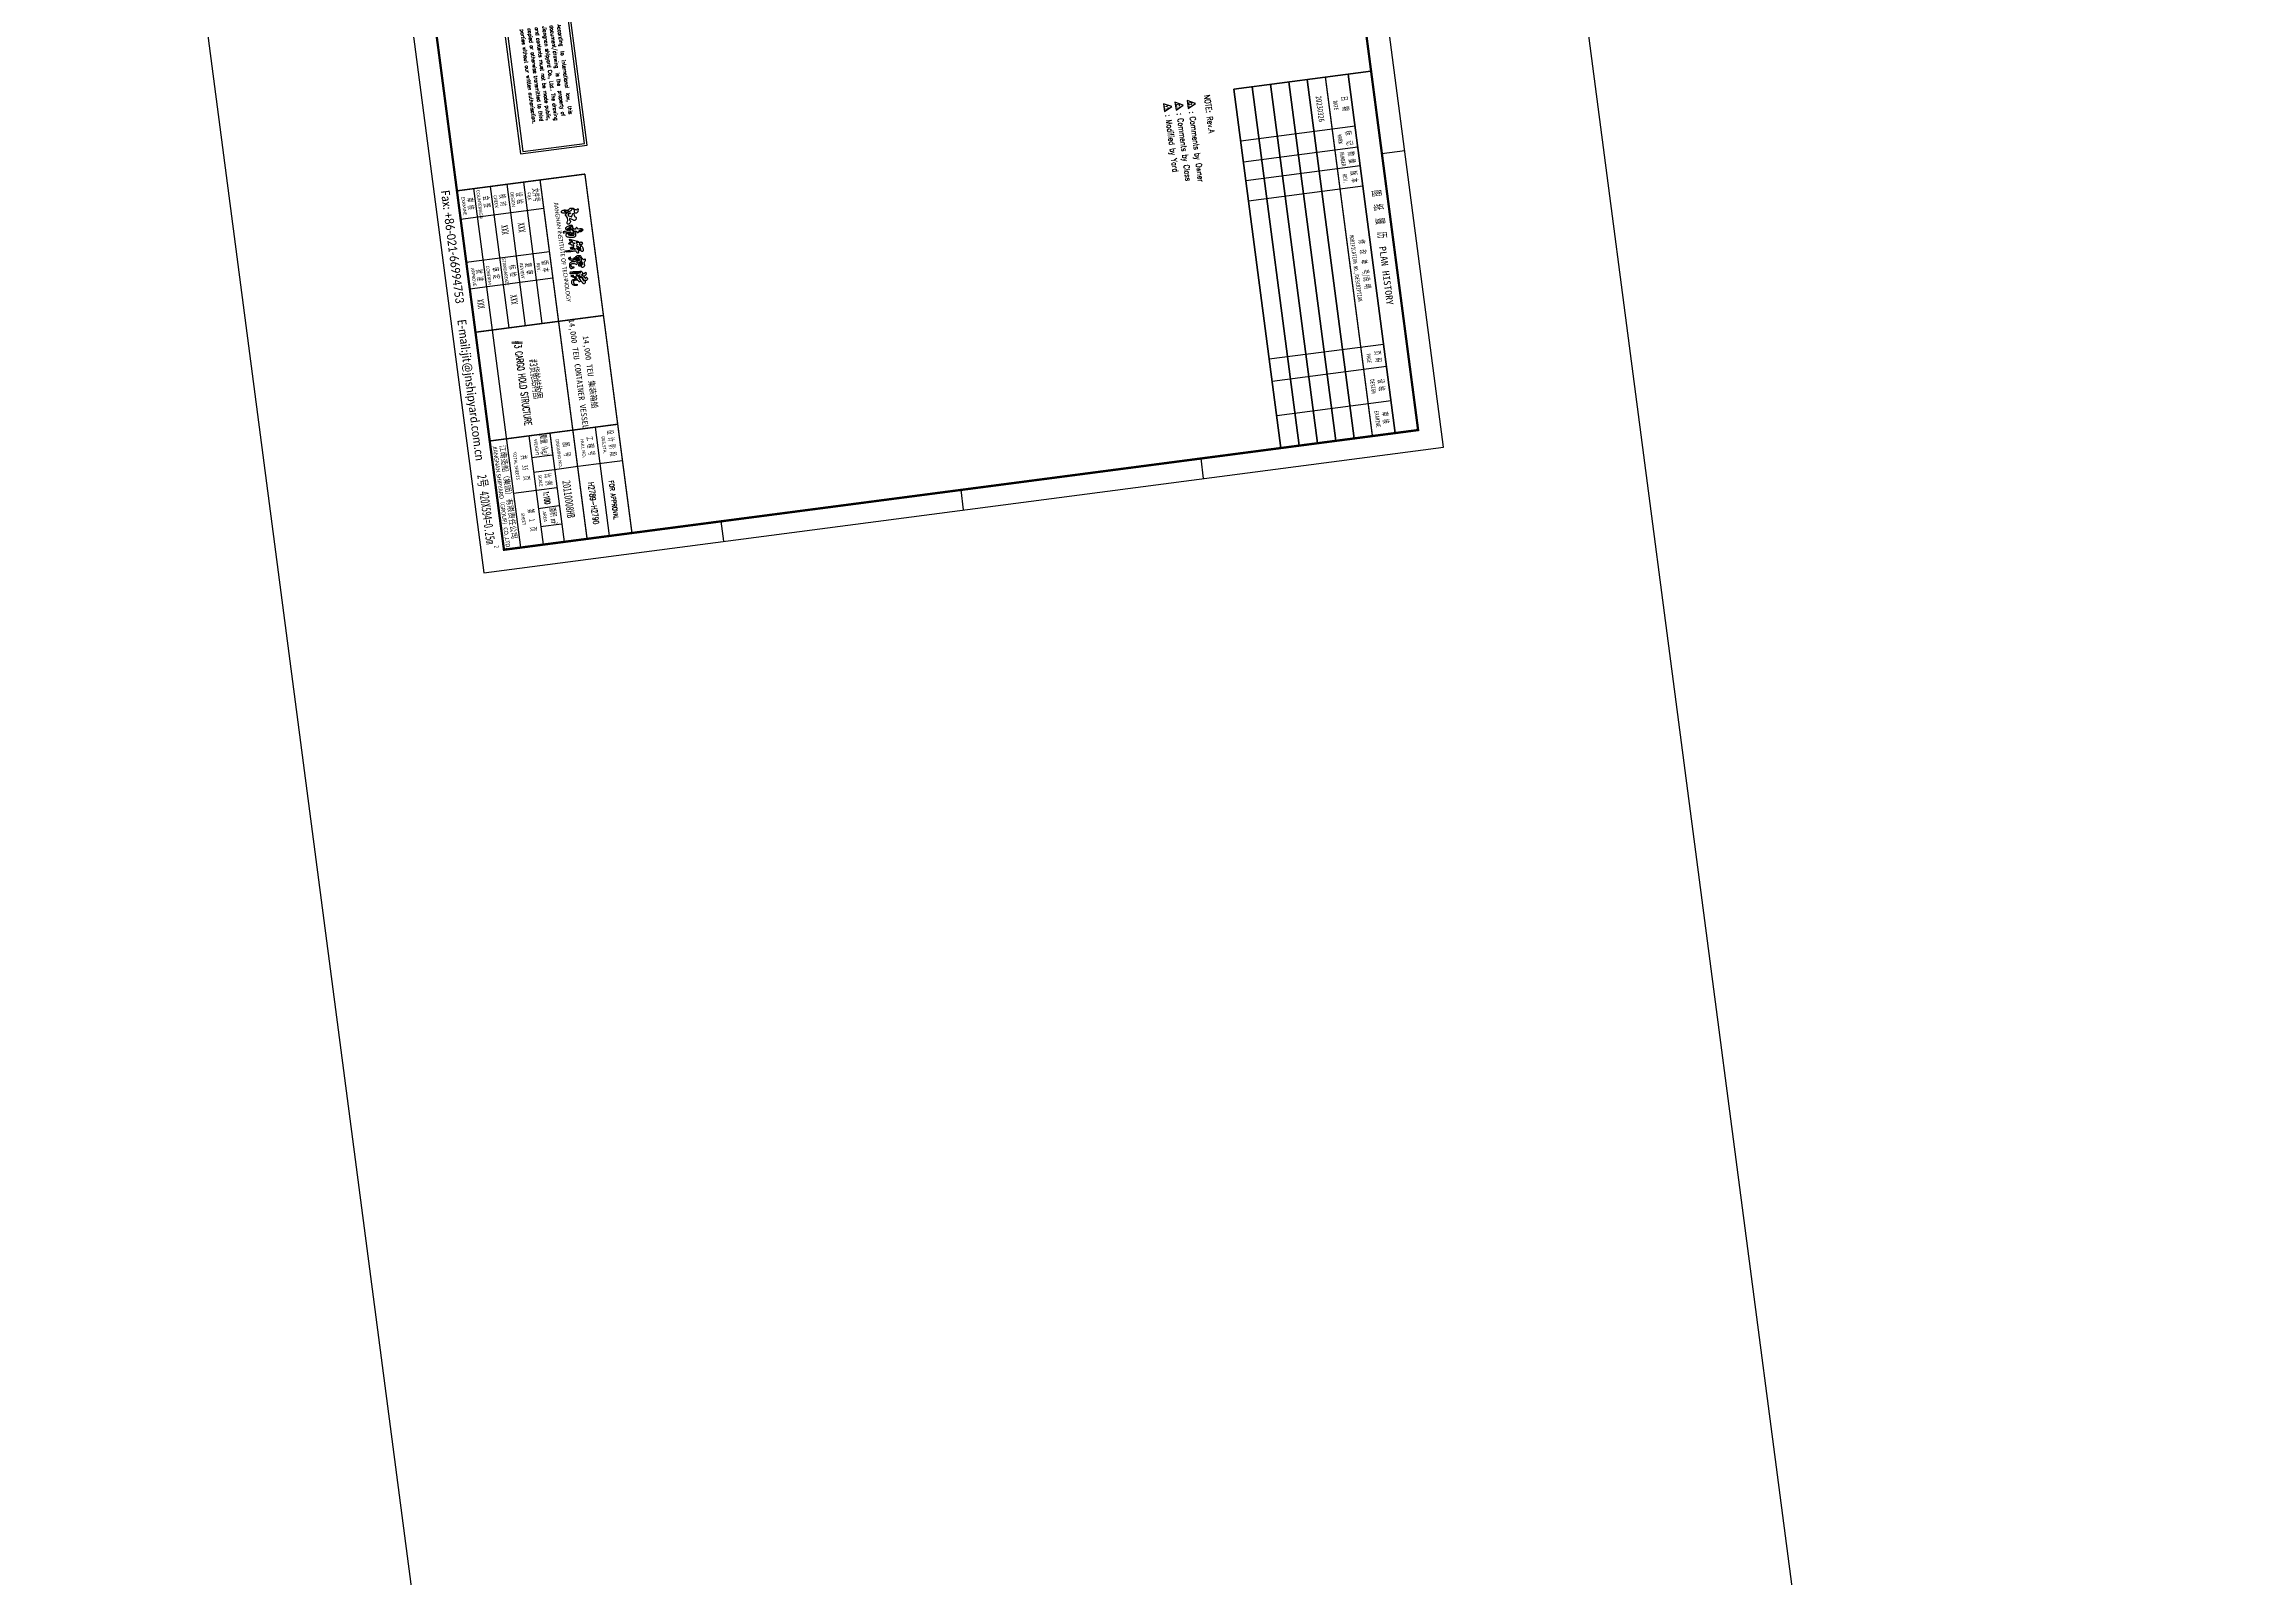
# Model space of a CAD drawing. Header units: millimetres. Extents: x -14906165 to 53546503, y 133836 to 58622790.
# Drawn here: x 10967444 to 17973625, y 36008583 to 40895740 of the extents above; entities that cross this region are included whole.
import ezdxf
from ezdxf.enums import TextEntityAlignment as Align

# ---------------------------------------------------------------- set-up
doc = ezdxf.new("R2010")
doc.units = ezdxf.units.MM
doc.header["$LTSCALE"] = 100
doc.linetypes.add('JNRD_Dash', pattern=[5.25, 4.2, -1.05])
doc.layers.add('S-NOTE', color=7, linetype='Continuous')
doc.layers.add('Text', color=7, linetype='Continuous')
doc.layers.add('粗线层', color=7, linetype='Continuous', lineweight=35)
doc.layers.add('细线层', color=7, linetype='Continuous', lineweight=25)
doc.styles.add('ASHLEY', font='', dxfattribs={"width": 0.75})
doc.styles.add('COMPLEX', font='complex')
doc.styles.add('JNRD_CH', font='')
doc.styles.add('JNRD_E1', font='romans.shx', dxfattribs={"width": 0.8})
doc.styles.add('JNRD_E2', font='romand.shx', dxfattribs={"width": 0.8})
doc.styles.get("Standard").update_dxf_attribs({"font": ''})
doc.styles.add('STYLE2', font='romans.shx', dxfattribs={"width": 0.8, "height": 120, "bigfont": 'xc02.shx'})
doc.styles.add('样式 1', font='calibri.ttf')
doc.styles.add('样式 2', font='')
doc.styles.add('样式88', font='calibri.ttf')
doc.styles.get('ASHLEY').set_extended_font_data('SimSun')
doc.styles.get('JNRD_CH').set_extended_font_data('FangSong_GB2312')
doc.styles.get('Standard').set_extended_font_data('SimSun')
doc.styles.get('样式 2').set_extended_font_data('SimSun')

# ---------------------------------------------------------------- blocks, each defined once
blk = doc.blocks.new('2022042121364000')
at = {"layer": '细线层'}
for points in [[(16.19, 12.74), (16.23, 12.73), (16.29, 12.7), (16.35, 12.64), (16.38, 12.58), (16.4, 12.36), (16.48, 12.2), (16.59, 12.04), (16.77, 11.86), (16.93, 11.72), (17.05, 11.61), (17.17, 11.49), (17.23, 11.4), (17.32, 11.28), (17.36, 11.18), (17.4, 10.94), (17.43, 10.73), (17.43, 10.48), (17.35, 10.31), (17.21, 9.98), (16.96, 9.47), (16.79, 9.17), (16.75, 8.99), (16.75, 8.9), (16.78, 8.78), (16.81, 8.71), (16.86, 8.65), (16.94, 8.68), (17, 8.7), (17.17, 8.92), (17.34, 9.17), (17.57, 9.6), (17.81, 10.09), (18.01, 10.56), (18.13, 10.89), (18.2, 11.1), (18.26, 11.2), (18.32, 11.23), (18.37, 11.23), (18.45, 11.2), (18.51, 11.14), (18.54, 11.02), (18.57, 10.89), (18.53, 10.68), (18.44, 10.36), (18.38, 10.19), (18.36, 10.13), (18.36, 10.08), (19.15, 10.12), (19.27, 10.15), (19.49, 10.28), (19.8, 10.79), (20.04, 11.22), (20.19, 11.44), (20.19, 11.53), (19.9, 11.66), (19.49, 11.8), (19.07, 11.98), (18.81, 12.13), (18.72, 12.22), (18.66, 12.28), (18.66, 12.47), (18.78, 12.59), (18.93, 12.66), (19.58, 12.69), (20.08, 12.8), (20.31, 12.85), (20.37, 12.88), (20.42, 12.96), (20.67, 13.24), (20.9, 13.4), (20.99, 13.46), (21.17, 13.46), (21.39, 13.41), (21.66, 13.27), (21.93, 13.07), (22.16, 12.84), (22.25, 12.71), (22.27, 12.61), (22.27, 12.46), (22.22, 12.32), (22.08, 12.2), (21.95, 12.19), (21.76, 11.92), (21.34, 11.31), (20.95, 10.7), (20.88, 10.59), (20.85, 10.45), (21.42, 10.48), (21.95, 10.5), (22.22, 10.77), (22.29, 10.79), (22.53, 10.79), (22.62, 10.76), (22.85, 10.61), (23.2, 10.4), (23.41, 10.19), (23.55, 10.01), (23.61, 9.85), (23.61, 9.57), (23.57, 9.45), (23.44, 9.31), (23.29, 9.24), (23.19, 9.22), (22.96, 9.22), (22.73, 9.29), (22.16, 9.55), (21.85, 9.68), (20.48, 9.6), (19.95, 9.51), (19.41, 9.2), (19.12, 9.02), (18.96, 9.02), (18.73, 9.06), (18.52, 9.19), (18.23, 9.56), (18.2, 9.61), (18.12, 9.22), (18.07, 8.89), (17.97, 8.45), (17.81, 7.97), (17.66, 7.64), (17.57, 7.51), (17.43, 7.42), (17.26, 7.38), (16.99, 7.41), (16.86, 7.51), (16.68, 7.68), (16.57, 7.87), (16.44, 8.18), (16.37, 8.51), (16.37, 8.84), (16.42, 9.09), (16.52, 9.29), (16.57, 10.28), (16.57, 10.58), (16.27, 10.85), (16.06, 11.06), (15.92, 11.25), (15.88, 11.39), (15.88, 11.74), (15.91, 12.02), (15.95, 12.3), (16.04, 12.56), (16.1, 12.68), (16.13, 12.71), (16.19, 12.74)], [(17.16, 13.82), (16.68, 14.44), (16.6, 14.54), (16.59, 14.58), (16.61, 14.66), (16.69, 14.74), (16.98, 14.7), (17.72, 14.57), (18.09, 14.47), (18.31, 14.34), (18.48, 14.16), (18.6, 14), (18.69, 13.82), (18.72, 13.62), (18.72, 13.47), (18.7, 13.36), (18.61, 13.19), (18.52, 13.09), (18.33, 12.98), (18.23, 12.96), (18.09, 12.96), (17.64, 13.05), (17.21, 13.14), (17.13, 13.14), (17.05, 13.13), (16.73, 12.92), (16.59, 12.84), (16.53, 12.82), (16.46, 12.82), (16.41, 12.88), (16.4, 12.94), (16.4, 13), (16.56, 13.19), (16.93, 13.57), (17.17, 13.78), (17.16, 13.82)], [(27.98, 15.02), (27.69, 15.32), (27.66, 15.45), (27.6, 15.57), (27.47, 15.62), (27.39, 15.7), (27.31, 15.7), (27.19, 15.62), (27.06, 15.47), (26.94, 15.26), (26.84, 15.1), (26.78, 14.95), (26.72, 14.77), (26.68, 14.54), (26.68, 14.31), (26.68, 13.66), (26.66, 13.59), (26.39, 13.39), (26.17, 13.3), (25.99, 13.23), (25.87, 13.15), (25.83, 13.06), (25.83, 12.94), (25.9, 12.81), (26.07, 12.64), (26.19, 12.59), (26.56, 12.59), (26.58, 12.57), (26.58, 12.32), (26.58, 12.14), (26.53, 11.97), (26.44, 11.8), (26.15, 11.6), (25.93, 11.53), (25.64, 11.48), (25.22, 11.44), (24.89, 11.38), (24.72, 11.32), (24.53, 11.18), (24.44, 11.05), (24.36, 10.86), (24.36, 10.64), (24.36, 10.22), (24.46, 9.91), (24.71, 9.3), (24.89, 8.87), (25.1, 8.52), (25.2, 8.33), (25.3, 8.23), (25.43, 8.18), (25.56, 8.17), (25.77, 8.21), (25.94, 8.28), (26.07, 8.38), (26.13, 8.46), (26.13, 8.54), (26.05, 8.67), (25.99, 8.84), (25.88, 9), (25.69, 9.28), (25.64, 9.41), (25.61, 9.57), (25.69, 9.74), (25.71, 9.82), (25.71, 9.98), (25.73, 10.1), (25.77, 10.24), (25.81, 10.24), (25.85, 10.08), (25.91, 9.98), (25.96, 9.9), (26.02, 9.88), (26.08, 9.9), (26.13, 9.95), (26.18, 9.98), (26.24, 9.97), (26.4, 10.02), (26.53, 10.06), (26.81, 10.17), (26.85, 10.21), (26.9, 10.21), (26.94, 10.09), (27.01, 9.91), (27.01, 9.86), (26.92, 9.78), (26.76, 9.66), (26.49, 9.55), (26.32, 9.51), (26.27, 9.51), (26.25, 9.62), (26.17, 9.62), (26.01, 9.56), (25.91, 9.46), (25.91, 9.22), (25.94, 9.06), (26.1, 9), (26.21, 8.98), (26.45, 9.02), (26.69, 9.07), (26.84, 9.16), (26.97, 9.16), (26.97, 8.6)], [(25.32, 9.85), (25.2, 9.97), (25.12, 10.23), (24.98, 10.67), (24.94, 10.8), (24.94, 11), (25.08, 11.19), (25.3, 11.26), (25.63, 11.31), (25.78, 11.33), (25.92, 11.33), (26.01, 11.34), (26.09, 11.34), (26.15, 11.34), (26.19, 11.25), (26.19, 11.19), (26.2, 11.18), (26.22, 11.16), (26.26, 11.13), (26.29, 11.13), (26.33, 11.13), (26.41, 11.1), (26.45, 11.05), (26.42, 10.93), (26.4, 10.85), (26.4, 10.82), (26.38, 10.74), (26.42, 10.69), (26.44, 10.67), (26.51, 10.68), (26.51, 10.6), (26.43, 10.53), (26.23, 10.44), (26.09, 10.37), (26.01, 10.33), (25.97, 10.32), (25.82, 10.32), (25.8, 10.33), (25.82, 10.43), (25.88, 10.53), (25.88, 10.62), (25.86, 10.69), (25.84, 10.69), (25.78, 10.6), (25.69, 10.35), (25.65, 10.22), (25.56, 10.14), (25.45, 10.03), (25.37, 9.94), (25.34, 9.87), (25.32, 9.85)], [(26.71, 11.25), (27.18, 11.46), (27.44, 11.53), (27.53, 11.53), (27.63, 11.59), (27.67, 11.5), (27.62, 11.45), (27.45, 11.36), (27.23, 11.21), (27.01, 11.04), (26.88, 10.9), (26.83, 10.86), (26.77, 10.86), (26.73, 11.02), (26.69, 11.13), (26.66, 11.16), (26.66, 11.23), (26.71, 11.25)], [(26.97, 8.6), (27.01, 8.01), (27.04, 7.42), (27.04, 7.24), (27.04, 7.09), (27.19, 7.05), (27.28, 7.05), (27.38, 6.99), (27.49, 6.98), (27.59, 6.97), (27.58, 7.32), (27.65, 7.46), (27.65, 9.26), (27.61, 9.34), (27.6, 9.43), (27.66, 9.5), (27.73, 9.46), (27.75, 9.35), (27.75, 9.26), (27.87, 9.07), (28.08, 8.7), (28.18, 8.53), (28.29, 8.36), (28.47, 8.18), (28.7, 8.05), (29, 8.02), (29.32, 8.08), (29.54, 8.25), (29.75, 8.52), (29.91, 8.87), (29.99, 9.13), (30.1, 9.38), (30.22, 9.85), (30.32, 10.41), (30.38, 10.88), (30.38, 11.14), (30.33, 11.52), (30.22, 11.8), (30.03, 12.04), (29.81, 12.2), (29.55, 12.3), (29.16, 12.34), (28.76, 12.34), (28.4, 12.31), (27.95, 12.22), (27.65, 12.13), (27.48, 12.05), (27.4, 12.04), (27.37, 12.07), (27.39, 12.14), (27.47, 12.22), (27.47, 12.47), (27.49, 12.58), (27.53, 12.65), (27.61, 12.71), (28.13, 12.95), (28.31, 13.02), (28.35, 13.08), (28.39, 13.19), (28.39, 13.35), (28.36, 13.5), (28.3, 13.56), (28.15, 13.58), (28.05, 13.68), (27.97, 13.82), (27.97, 14.4), (28.02, 14.76), (28.02, 14.85), (27.98, 15.02)], [(27.46, 15.3), (27.84, 14.88), (27.9, 14.82), (27.93, 14.77), (27.93, 14.7), (27.84, 14.53), (27.67, 14.2), (27.57, 13.98), (27.52, 13.9), (27.49, 13.87), (27.45, 13.87), (27.38, 14.09), (27.38, 14.34), (27.3, 14.58), (27.29, 14.8), (27.31, 14.97), (27.38, 15.11), (27.43, 15.25), (27.44, 15.28), (27.46, 15.3)], [(28.04, 10.48), (28.2, 10.29), (28.2, 10.21), (27.94, 10.15), (27.84, 10.11), (27.79, 10.11), (27.74, 10.15), (27.73, 10.14), (27.71, 10.07), (27.59, 10.07), (27.58, 10.11), (27.58, 10.18), (27.83, 10.36), (27.97, 10.45), (28, 10.47), (28.04, 10.48)], [(28.09, 11.14), (28.16, 11.1), (28.29, 11.1), (28.42, 11.1), (28.52, 11.21), (28.58, 11.21), (28.76, 11.12), (28.76, 10.97), (28.76, 10.92), (28.61, 10.72), (28.55, 10.66), (28.39, 10.63), (28.17, 10.5), (28.29, 10.33), (28.34, 10.33), (28.62, 10.37), (28.72, 10.37), (28.84, 10.25), (28.84, 10.21), (28.84, 10.04), (28.77, 9.87), (28.7, 9.8), (28.56, 9.77), (28.34, 9.73), (28.15, 9.65), (28.1, 9.61), (28.1, 9.51), (28.25, 9.32), (28.41, 9.19), (28.53, 9.09), (28.69, 9.07), (28.79, 9.08), (28.87, 9.11), (28.98, 9.27), (29.06, 9.53), (29.15, 9.86), (29.24, 10.32), (29.31, 10.89), (29.35, 11.34), (29.35, 11.46), (29.18, 11.63), (28.81, 11.67), (28.57, 11.7), (28.48, 11.7), (28.36, 11.59), (28.32, 11.46), (28.25, 11.32), (28.18, 11.19), (28.09, 11.14)], [(33.41, 13.75), (33.26, 13.93), (33.19, 14.02), (33.19, 14.1), (33.29, 14.23), (33.44, 14.43), (33.62, 14.61), (33.79, 14.63), (33.96, 14.63), (34.22, 14.53), (34.39, 14.45), (34.52, 14.26), (34.61, 13.99), (34.68, 13.78), (34.71, 13.62), (34.71, 13.46), (34.63, 13.34), (34.5, 13.25), (34.43, 13.23), (34.29, 13.29), (33.98, 13.5), (33.83, 13.59), (33.77, 13.63), (33.68, 13.63), (33.62, 13.56), (33.46, 13.37), (33.26, 13.04), (33.24, 12.95), (33.28, 12.75), (33.28, 12.4), (33.28, 12.23), (33.21, 12.09), (33.21, 12), (33.25, 11.95), (33.3, 11.95), (33.59, 12.15), (33.79, 12.22), (34.17, 12.27), (34.43, 12.25), (34.68, 12.16), (34.82, 12.03), (34.89, 11.94), (34.96, 11.94), (35.1, 12.14), (35.22, 12.31), (35.26, 12.51), (35.32, 12.64), (35.66, 12.93), (35.75, 13.02), (35.93, 13.28), (36.1, 13.51), (36.14, 13.57), (36.14, 13.6), (36.05, 13.63), (35.93, 13.61), (35.78, 13.61), (35.57, 13.68), (35.38, 13.74), (35.22, 13.83), (35.13, 13.92), (35.08, 13.97), (35.08, 14.04), (35.17, 14.12), (35.3, 14.26), (35.52, 14.37), (35.84, 14.43), (36.16, 14.54), (36.46, 14.6), (36.88, 14.64), (37.31, 14.64), (37.54, 14.62), (37.7, 14.56), (37.8, 14.46), (37.88, 14.33), (37.93, 14.22), (37.96, 14.09), (37.96, 14), (37.93, 13.94), (37.82, 13.83), (37.72, 13.73), (37.62, 13.63), (37.52, 13.58), (37.46, 13.58), (37.33, 13.6), (37.21, 13.6), (37.05, 13.62), (36.78, 13.63), (36.65, 13.64), (36.44, 13.48), (36.23, 13.3), (36.03, 13.15), (35.97, 13.09), (35.95, 13.02), (36.04, 12.99), (36.19, 13.01), (36.38, 12.93), (36.56, 12.84), (36.63, 12.84), (36.7, 12.87), (36.77, 13.15), (36.79, 13.33), (36.8, 13.46), (36.87, 13.46), (37.11, 13.31), (37.27, 13.15), (37.31, 13.05), (37.31, 12.73), (37.33, 12.56), (37.42, 12.42), (37.52, 12.4), (37.76, 12.44), (37.94, 12.43), (37.99, 12.52), (38.05, 12.56), (38.09, 12.56), (38.2, 12.45), (38.33, 12.42), (38.45, 12.31), (38.55, 12.22), (38.55, 12.15), (38.51, 12.06), (38.35, 11.9), (38.21, 11.73), (38.17, 11.69), (38.01, 11.69), (37.78, 11.63), (37.47, 11.57), (37.36, 11.46), (37.36, 9.15), (37.34, 8.42), (37.28, 7.89), (37.25, 7.56), (37.21, 7.3), (37.16, 7.3), (37.1, 7.93), (37.07, 7.17), (37.02, 7.12), (36.98, 7.12), (36.88, 7.74), (36.85, 7.72), (36.85, 7.1), (36.85, 6.92), (36.8, 6.9), (36.76, 6.9), (36.69, 7.1), (36.69, 7.43), (36.66, 7.78), (36.61, 8.19), (36.61, 8.85), (36.61, 11.08), (36.61, 11.27), (36.56, 11.32), (36.06, 11.09), (35.94, 11.03), (35.94, 10.77), (35.94, 10.16), (36.07, 10.16), (36.07, 10.05), (36, 9.81), (35.98, 9.68), (35.98, 9.54), (35.98, 9.46), (35.9, 9.4), (35.79, 9.36), (35.66, 9.36), (35.53, 9.36), (35.46, 9.29), (35.35, 9.33), (35.23, 9.41), (35.15, 9.56), (35.18, 9.72), (35.24, 9.84), (35.24, 10.48), (35.15, 10.66), (35.11, 10.7), (35, 10.63), (34.93, 10.61), (34.81, 10.64), (34.59, 10.82), (34.51, 10.82), (34.22, 10.71), (34.17, 10.68), (34.17, 10.59), (34.29, 10.33), (34.36, 10.17), (34.36, 10.09), (33.91, 9.71), (33.8, 9.6), (33.76, 9.56), (33.69, 9.56), (33.63, 9.56), (33.51, 9.49), (33.51, 9.39), (33.61, 9.15), (33.61, 9.09), (33.48, 8.92), (33.32, 8.76), (33.17, 8.76), (32.96, 8.97), (32.84, 9.19), (32.77, 9.33), (32.72, 9.58), (32.67, 9.9), (32.63, 10.36), (32.63, 10.6), (32.63, 10.64), (32.61, 10.64), (32.49, 10.35), (32.39, 10.1), (32.28, 9.93), (32.22, 9.87), (32.18, 9.72), (32.07, 9.55), (31.91, 9.39), (31.67, 9.39), (31.53, 9.46), (31.46, 9.46), (31.37, 9.37), (31.27, 9.37), (31.05, 9.58), (31.3, 9.83), (31.49, 10.11), (31.62, 10.39), (31.84, 10.95), (32.1, 11.58), (32.3, 12.13), (32.56, 12.64), (32.76, 12.94), (32.95, 13.12), (33.16, 13.26), (33.31, 13.45), (33.42, 13.64), (33.41, 13.75)], [(33.2, 10.96), (33.38, 11.22), (33.48, 11.25), (33.62, 11.29), (33.7, 11.35), (33.79, 11.38), (33.79, 11.33), (33.61, 11.11), (33.48, 10.94), (33.34, 10.74), (33.27, 10.68), (33.17, 10.68), (33.13, 10.73), (33.15, 10.89), (33.2, 10.96)], [(35.98, 12.52), (36.11, 12.65), (36.27, 12.69), (36.38, 12.66), (36.65, 12.56), (36.69, 12.52), (36.69, 12.35), (36.62, 12.14), (36.54, 12.08), (36.35, 12.04), (36.19, 11.99), (35.95, 11.96), (35.9, 11.96), (35.9, 12.27), (35.98, 12.52)], [(42.44, 13.34), (42.35, 13.38), (42.17, 13.38), (41.77, 13.35), (41.57, 13.35), (41.36, 13.3), (41.23, 13.25), (41.1, 13.18), (40.98, 13.12), (40.82, 12.93), (40.72, 12.8), (40.61, 12.57), (40.61, 12.18), (40.61, 12), (40.65, 11.81), (40.72, 11.57), (40.77, 11.49), (40.74, 11.46), (40.66, 11.38), (40.6, 11.27), (40.4, 11.06), (40.33, 11.02), (40.23, 11.02), (40.05, 11.15), (39.9, 11.33), (39.76, 11.57), (39.67, 11.79), (39.63, 11.88), (39.63, 12.04), (39.69, 12.35), (39.76, 12.71), (39.88, 12.96), (40.07, 13.16), (40.25, 13.29), (40.61, 13.34), (40.83, 13.37), (41.07, 13.5), (41.33, 13.68), (41.44, 13.73), (41.64, 13.76), (41.71, 13.81)], [(41.6, 10.19), (41.39, 9.76), (41.21, 9.45), (40.84, 8.8), (40.69, 8.6), (40.59, 8.46), (40.52, 8.44), (40.46, 8.47), (40.35, 8.58), (40.27, 8.72), (40.19, 8.8), (40.14, 8.8), (40.07, 8.74), (40.07, 8.61), (40.12, 8.45), (40.34, 8.05), (40.38, 7.96), (40.38, 7.86), (40.5, 7.78), (40.62, 7.75), (40.72, 7.78), (40.94, 8), (41.24, 8.29), (41.42, 8.6), (41.65, 9), (41.93, 9.52), (42.14, 9.98), (42.25, 10.24), (42.32, 10.37), (42.43, 10.48), (42.58, 10.54), (42.68, 10.5), (42.68, 10.44), (42.6, 10.29), (42.56, 10.11), (42.56, 9.85), (42.51, 9.64), (42.51, 9.42), (42.51, 9.31), (42.46, 9.14), (42.46, 8.89), (42.57, 8.76), (42.67, 8.54), (42.86, 8.29), (43.05, 8.14), (43.23, 8.01), (43.43, 7.93), (43.65, 7.87), (43.98, 7.81), (44.28, 7.81), (44.75, 7.83), (44.96, 7.88), (45.13, 7.92), (45.31, 8.02), (45.43, 8.14), (45.54, 8.25), (45.58, 8.33)], [(45.58, 8.33), (45.62, 8.51), (45.64, 8.75), (45.61, 9.04), (45.53, 9.36), (45.39, 9.62), (45.31, 9.77), (45.22, 9.82), (45.17, 9.82), (45.14, 9.71), (45.2, 9.56), (45.2, 9.4), (45.13, 9.21), (45.06, 8.93), (44.97, 8.75), (44.79, 8.64), (44.61, 8.61), (44.46, 8.58), (44.11, 8.58), (43.77, 8.62), (43.54, 8.68), (43.4, 8.75), (43.34, 8.81), (43.34, 9.08), (43.37, 9.52), (43.37, 9.79), (43.41, 10.01), (43.55, 10.34), (43.65, 10.55), (43.86, 10.74), (43.98, 10.85), (43.98, 10.97), (43.88, 11.16), (43.77, 11.27), (43.53, 11.36), (43.26, 11.36), (43.09, 11.32), (42.91, 11.26), (42.79, 11.21), (42.68, 11.21), (42.64, 11.25), (42.66, 11.34), (42.85, 11.66), (43.01, 11.98), (43.08, 12.06), (43.34, 12.06), (43.56, 11.97), (43.74, 11.92), (43.94, 11.86), (44.2, 11.81), (44.52, 11.79), (44.68, 11.79), (44.8, 11.84), (44.86, 12.05), (44.95, 12.26), (44.95, 12.32), (44.87, 12.47), (44.82, 12.53), (44.59, 12.55), (44.42, 12.55), (44.29, 12.48), (44.11, 12.48), (44.03, 12.48), (43.71, 12.63), (43.43, 12.73), (43.19, 12.85), (43.04, 12.9), (42.96, 12.93), (42.85, 12.93), (42.76, 12.89), (42.62, 12.71), (42.47, 12.47), (42.3, 12.17), (42.15, 11.88), (42.13, 11.77), (42.2, 11.7), (42.12, 11.54), (42.06, 11.23), (41.99, 11.07), (41.84, 10.92), (41.22, 10.71), (40.89, 10.58), (40.77, 10.55), (40.7, 10.55), (40.59, 10.63), (40.56, 10.62), (40.56, 10.4), (40.56, 10.24), (40.74, 10.06), (40.87, 9.99), (40.95, 9.99), (41.17, 10.07), (41.42, 10.15), (41.55, 10.21), (41.6, 10.19)], [(41.23, 10.97), (41.03, 10.97), (40.96, 11.04), (40.9, 11.29), (40.9, 11.51), (40.99, 11.8), (41.08, 12.08), (41.28, 12.31), (41.49, 12.52), (41.79, 12.64), (41.82, 12.61), (41.71, 12.42), (41.66, 12.27), (41.62, 12.1), (41.62, 11.95), (41.64, 11.88), (41.7, 11.88), (41.79, 11.98), (41.89, 12.04), (41.96, 12.04), (41.99, 11.98), (41.93, 11.88), (41.75, 11.7), (41.67, 11.54), (41.67, 11.17), (41.64, 11.13), (41.58, 11.13), (41.51, 11.2), (41.4, 11.1), (41.31, 11.02), (41.25, 10.98), (41.24, 10.97), (41.23, 10.97)], [(41.71, 13.81), (41.97, 14), (42.01, 14.03), (42.01, 14.09), (41.94, 14.16), (41.94, 14.58), (41.86, 14.72), (41.86, 14.84), (41.94, 14.95), (42.24, 14.95), (42.6, 14.83), (43.07, 14.67), (43.3, 14.51), (43.49, 14.33), (43.56, 14.2), (43.64, 14.2), (44.08, 14.25), (44.44, 14.29), (44.79, 14.29), (45.12, 14.27), (45.46, 14.15), (45.72, 13.9), (45.83, 13.69), (45.88, 13.44), (45.88, 13.24), (45.84, 13.13), (45.75, 13.05), (45.68, 12.97), (45.54, 12.96), (45.38, 12.89), (45.18, 12.89), (44.8, 12.98), (43.79, 13.06), (43.02, 13.06), (42.69, 13), (42.68, 13.03), (42.92, 13.12), (43.45, 13.24), (43.96, 13.38), (44.33, 13.48), (44.43, 13.52), (44.43, 13.59), (43.83, 13.59), (43.59, 13.59), (43.29, 13.46), (43.11, 13.34), (42.89, 13.29), (42.59, 13.29), (42.44, 13.34)], [(43.18, 12.4), (43.72, 12.4), (43.79, 12.4), (43.79, 12.47), (43.5, 12.58), (43.3, 12.7), (43.21, 12.7), (43.11, 12.56), (43.11, 12.49), (43.18, 12.4)], [(52.63, 11.01), (52.49, 10.91), (52.28, 10.86), (52.06, 10.76), (51.95, 10.65), (51.89, 10.48), (51.82, 10.06), (51.78, 9.49), (51.75, 9.06), (51.73, 8.96), (51.72, 8.85), (51.83, 8.74), (52.06, 8.65), (52.32, 8.6), (52.56, 8.6), (52.8, 8.6), (53.13, 8.68), (53.4, 8.73), (53.52, 8.8), (53.63, 8.95), (53.75, 9.23), (53.78, 9.56), (53.78, 9.69), (53.84, 9.84), (53.92, 9.91), (53.97, 9.91), (54.01, 10.05), (54.06, 10.09), (54.08, 10.25), (54.11, 10.28), (54.18, 10.21), (54.27, 9.99), (54.27, 9.89), (54.35, 9.87), (54.35, 9.73), (54.3, 9.36), (54.19, 8.86), (54.12, 8.61), (54.01, 8.41), (53.86, 8.22), (53.59, 8.01), (53.39, 7.89), (53.07, 7.86), (52.59, 7.89), (52.16, 7.95), (51.84, 8.03), (51.57, 8.13), (51.37, 8.37), (51.25, 8.6), (51.17, 8.88), (51.14, 9.2), (51.21, 9.55), (51.28, 9.96), (51.37, 10.22), (51.4, 10.41), (51.4, 10.47), (51.35, 10.48), (51.28, 10.45), (51.02, 10.08), (50.83, 9.82), (50.59, 9.46), (50.35, 9.04), (50.09, 8.61), (49.86, 8.29), (49.69, 8.12), (49.55, 8.06), (49.4, 8.02), (49.3, 8.04), (49.21, 8.14), (49.14, 8.36), (49.09, 8.49), (49.09, 8.69), (49.19, 8.97), (49.25, 9.18), (49.29, 9.16), (49.29, 9.02), (49.35, 8.87), (49.35, 8.74), (49.4, 8.69), (49.49, 8.73), (49.67, 8.98), (49.98, 9.49), (50.19, 9.86), (50.33, 10.04), (50.4, 10.08), (50.4, 10.14), (50.34, 10.14), (50.2, 10.08), (50.05, 10.08), (49.75, 10.08), (49.62, 10.12), (49.57, 10.22), (49.54, 10.37), (49.56, 10.49), (49.61, 10.62), (49.75, 10.77), (49.96, 10.94), (50.28, 11.1), (50.57, 11.26), (50.79, 11.38), (50.87, 11.4), (50.9, 11.45), (50.89, 11.51), (50.77, 11.57), (50.67, 11.67), (50.59, 11.8), (50.56, 11.92), (50.56, 12.05), (50.56, 12.15), (50.52, 12.2), (50.51, 12.27), (50.55, 12.33), (50.63, 12.38), (50.69, 12.36), (50.73, 12.32), (50.78, 12.3), (50.8, 12.3), (50.82, 12.4), (50.97, 12.47), (51.24, 12.56), (51.53, 12.62), (51.61, 12.64), (51.67, 12.73), (51.79, 12.79), (51.9, 12.81), (52.15, 12.95), (52.33, 13.04), (52.41, 13.07), (52.5, 13.12), (52.54, 13.16), (52.54, 13.25), (52.5, 13.27), (52.39, 13.22), (52.25, 13.22), (52.03, 13.15), (51.87, 13.07), (51.73, 13.02), (51.48, 13), (51.29, 12.94), (51.01, 12.87), (50.75, 12.77), (50.57, 12.63), (50.44, 12.43), (50.34, 12.14), (50.3, 11.99), (50.27, 11.77), (50.25, 11.44), (50.25, 11.28), (50.22, 11.21), (50.14, 11.16), (50.04, 11.18), (49.94, 11.24), (49.79, 11.33), (49.54, 11.59), (49.49, 11.59), (49.47, 11.48), (49.55, 11.37), (49.55, 11.09), (49.55, 10.92), (49.49, 10.68), (49.29, 10.51), (49.15, 10.4), (49.1, 10.4), (48.93, 10.55), (48.76, 10.67), (48.59, 10.99), (48.43, 11.29), (48.34, 11.38), (48.34, 11.55), (48.44, 11.71), (48.44, 11.89), (48.44, 11.94), (48.37, 12.07), (48.34, 12.15), (48.24, 12.15), (48.16, 11.98), (48.16, 11.6), (48.21, 11.33), (48.21, 11.11), (48.17, 10.23), (48.11, 9.77), (48.05, 9.45), (48.05, 9.35), (48.1, 9.27), (48.15, 9.27), (48.21, 9.4), (48.26, 9.83), (48.37, 10.28), (48.46, 10.54), (48.49, 10.41), (48.59, 10.37), (48.59, 10.28), (48.5, 9.89), (48.34, 9.35), (48.26, 9.1), (48.23, 8.54), (48.23, 8.13), (48.23, 7.92), (48.23, 7.84), (48.17, 7.74), (48.01, 7.74), (47.83, 7.7), (47.69, 7.75), (47.5, 7.93), (47.35, 7.98), (47.31, 8.02), (47.31, 8.08), (47.42, 8.18), (47.42, 8.57), (47.45, 8.71), (47.35, 8.87), (47.45, 8.97), (47.45, 9.04), (47.35, 9.25), (47.35, 9.69), (47.47, 10.67), (47.53, 11.24), (47.6, 11.94), (47.63, 12.12), (47.77, 12.35), (47.86, 12.44), (47.69, 12.31), (47.63, 12.31), (47.63, 12.4), (47.68, 12.49), (47.88, 12.69), (48.08, 12.83), (48.25, 12.9), (48.41, 12.9), (48.5, 12.84), (48.59, 12.84), (48.66, 12.97), (48.66, 13.13), (48.75, 13.32), (48.95, 13.57), (49.01, 13.64), (49.03, 13.68)], [(49.03, 13.68), (49.03, 13.78), (48.82, 13.98), (48.58, 14.19), (48.52, 14.25), (48.48, 14.33), (48.48, 14.41), (48.65, 14.53), (48.83, 14.6), (48.97, 14.65), (49.07, 14.65), (49.16, 14.65), (49.27, 14.58), (49.37, 14.52), (49.47, 14.45), (49.54, 14.36), (49.58, 14.33), (49.75, 14.33), (49.88, 14.25), (50.07, 14.05), (50.2, 13.92), (50.28, 13.76), (50.33, 13.6), (50.33, 13.4), (50.38, 13.3), (50.43, 13.27), (50.47, 13.27), (50.62, 13.39), (50.85, 13.56), (51.14, 13.78), (51.34, 13.93), (51.36, 13.98), (51.36, 14.01), (51.21, 14.11), (51.11, 14.17), (51.03, 14.25), (51, 14.34), (50.99, 14.41), (51, 14.47), (51.07, 14.57), (51.27, 14.68), (51.42, 14.75), (51.58, 14.8), (51.74, 14.84), (51.84, 14.84), (52.01, 14.79), (52.15, 14.69), (52.38, 14.46), (52.49, 14.3), (52.54, 14.2), (52.58, 14.02), (52.61, 13.87), (52.59, 13.77), (52.49, 13.77), (52.37, 13.71), (52.37, 13.61), (52.47, 13.61), (52.7, 13.66), (52.8, 13.68), (53.25, 13.63), (53.56, 13.56), (53.85, 13.42), (54.01, 13.27), (54.01, 13), (54.01, 12.93), (53.89, 12.71), (53.68, 12.55), (53.53, 12.54), (53.38, 12.53), (53.2, 12.39), (52.95, 12.21), (52.88, 12.17), (52.88, 12.09), (52.88, 11.96), (52.82, 11.9), (52.31, 11.9), (51.85, 11.7), (51.59, 11.59), (51.18, 11.39), (50.93, 11.21), (51.28, 11.34), (51.77, 11.47), (52.17, 11.72), (52.32, 11.8), (52.39, 11.8), (52.61, 11.62), (52.68, 11.47), (52.76, 11.24), (52.76, 11.14), (52.63, 11.01)], [(49.37, 12.75), (49.37, 12.87), (49.4, 12.96), (49.47, 13.07), (49.52, 13.12), (49.61, 13.12), (49.69, 13.06), (49.91, 12.91), (49.93, 12.89), (49.84, 12.8), (49.72, 12.68), (49.64, 12.56), (49.57, 12.44), (49.54, 12.4), (49.49, 12.45), (49.42, 12.6), (49.38, 12.68), (49.37, 12.75)], [(49.5, 11.81), (49.46, 11.85), (49.46, 11.91), (49.53, 11.95), (49.6, 11.88), (49.57, 11.83), (49.5, 11.81)]]:
    blk.add_lwpolyline(points, dxfattribs=at)
at = {"layer": '细线层', "style": '样式88'}
blk.add_text('JIANGNAN INSTITUTE OF TECHNOLOGY', height=1.8301, dxfattribs=at).set_placement((11.97, 4.64))
blk = doc.blocks.new('A$C42A0')
for points in [[(-1115, 6742), (-1115, -2310), (19124, -2310), (19124, 6742)], [(-765, 6392), (-765, -1960), (18774, -1960), (18774, 6392)]]:
    blk.add_lwpolyline(points, close=True)
at = {"style": 'COMPLEX'}
for s, p in [('According  to  international  law,  this', (51, 4811)), ('Jiangnan shipyard Co., Ltd.. The drawing', (51, 2811)), ('document/drawing  is the  property of', (51, 3811)), ('parties without our written authorisation.', (51, -189)), ('and contents must not be made public,', (51, 1811)), ('copied or otherwise transmitted to third', (51, 811))]:
    blk.add_text(s, height=500, dxfattribs=at).set_placement(p)
blk = doc.blocks.new('绘图要素标准库V1.0 - 0416')
at = {"color": 0}
for p, q in [((-671091.9, 287124.3), (-348651.9, 287124.3)), ((-671091.9, 227724.3), (-348651.9, 227724.3))]:
    blk.add_line(p, q, dxfattribs=at)
for p, q in [((-594970.4, 278564.6), (-594970.4, 277564.6)), ((-599120.4, 277558.6), (-581120.4, 277564.6)), ((-580120.4, 268064.6), (-581120.4, 268064.6)), ((-580120.4, 268064.6), (-581120.4, 268064.6)), ((-580120.4, 257564.6), (-581120.4, 257564.6)), ((-580120.4, 247064.6), (-581120.4, 247064.6))]:
    blk.add_line(p, q)
blk.add_lwpolyline([(-639520.4, 236564.6), (-580120.4, 236564.6), (-580120.4, 278564.6), (-639520.4, 278564.6)], close=True)
at = {"const_width": 100}
blk.add_lwpolyline([(-637020.4, 237564.6), (-581120.4, 237564.6), (-581120.4, 277564.6), (-637020.4, 277564.6)], close=True, dxfattribs=at)
at = {"color": 6, "linetype": 'Continuous', "lineweight": -3}
blk.add_lwpolyline([(-598459.6, 269488.8), (-598656.2, 269829.2), (-598852.7, 269488.8)], close=True, dxfattribs=at)
at = {"color": 6, "linetype": 'Continuous', "lineweight": -3, "elevation": 0}
for points in [[(-598459.6, 268953.1), (-598656.2, 269293.5), (-598852.7, 268953.1)], [(-598459.6, 268452.6), (-598656.2, 268793), (-598852.7, 268452.6)]]:
    blk.add_lwpolyline(points, close=True, dxfattribs=at)
at = {"layer": '粗线层', "linetype": 'Continuous'}
for p, q in [((-599120.4, 271564.6), (-599120.4, 277558.6)), ((-599120.4, 276564.6), (-581120.4, 276564.6)), ((-599120.4, 274764.6), (-581120.4, 274764.6)), ((-599120.4, 273964.6), (-581120.4, 273964.6)), ((-599120.4, 273164.6), (-581120.4, 273164.6)), ((-599120.4, 272364.6), (-581120.4, 272364.6)), ((-599120.4, 271564.6), (-581120.4, 271564.6))]:
    blk.add_line(p, q, dxfattribs=at)
at = {"layer": '粗线层', "linetype": 'Continuous', "const_width": 60}
blk.add_lwpolyline([(-599120.4, 275564.6), (-581120.4, 275564.6)], dxfattribs=at)
at = {"layer": '粗线层', "const_width": 60}
for points in [[(-581120.4, 243164.6), (-599120.4, 243164.6)], [(-599120.4, 237564.6), (-599120.4, 243164.6)], [(-592029.5, 237564.6), (-592029.5, 243164.6)], [(-586575, 237564.6), (-586575, 239152.4), (-586575, 240217), (-586575, 243164.6)], [(-599120.4, 241201.1), (-581120.4, 241201.1)]]:
    blk.add_lwpolyline(points, dxfattribs=at)
at = {"layer": '细线层'}
for p, q in [((-581120.4, 277564.6), (-581120.4, 273564.6)), ((-597706.1, 237564.6), (-597706.1, 241201.1)), ((-595537.6, 237564.6), (-595537.6, 241201.1)), ((-586575, 241110.1), (-586575, 240191.9)), ((-599120.4, 240473.8), (-592029.5, 240473.8)), ((-599120.4, 239746.5), (-592029.5, 239746.5)), ((-586575, 240191.9), (-585484.1, 240191.9)), ((-586575, 240191.9), (-581120.4, 240191.9)), ((-584756.7, 239273.7), (-584756.7, 240191.9)), ((-582938.7, 239273.7), (-582938.7, 240191.9)), ((-582029.5, 239273.7), (-582029.5, 240191.9)), ((-599120.4, 239019.2), (-592029.5, 239019.2)), ((-586575, 239273.7), (-581120.4, 239273.7)), ((-599120.4, 238291.9), (-592029.5, 238291.9))]:
    blk.add_line(p, q, dxfattribs=at)
at = {"layer": '细线层', "color": 7}
for p, q in [((-596524, 271564.6), (-596524, 276564.6)), ((-595459.1, 276564.6), (-595459.1, 271564.6)), ((-594541.6, 271564.6), (-594541.6, 276564.6)), ((-593511.4, 271564.6), (-593511.4, 276564.6)), ((-585586.3, 271564.6), (-585586.3, 276564.6)), ((-584472.4, 271564.6), (-584472.4, 276564.6)), ((-582748.2, 271564.6), (-582748.2, 276564.6)), ((-584756.7, 242012.2), (-584756.7, 243164.6)), ((-586575, 242172.8), (-581120.4, 242172.8)), ((-584756.7, 241103.1), (-584756.7, 242021.3)), ((-594203.7, 237564.6), (-594203.8, 241201.1)), ((-584756.7, 240191.9), (-584756.7, 241110.1)), ((-585484.1, 239273.7), (-585484.1, 240191.9)), ((-583847.8, 239301), (-583847.8, 240191.9)), ((-583847.8, 238291.9), (-583847.8, 239301)), ((-592029.5, 238291.9), (-581120.4, 238291.9))]:
    blk.add_line(p, q, dxfattribs=at)
at = {"color": 7, "linetype": 'JNRD_Dash', "ltscale": 100, "xscale": 0.3222240000031888, "yscale": 0.3222240000031888, "zscale": 0.3222240000031888}
blk.add_blockref('A$C42A0', (-606687.6, 241258), dxfattribs=at)
at = {"layer": 'Text', "xscale": 100, "yscale": 100, "zscale": 100}
blk.add_blockref('2022042121364000', (-599120.4, 241201.1), dxfattribs=at)
at = {"style": 'STYLE2', "width": 0.8}
for s, p in [('NOTE:', (-599011.9, 270244.6)), ('Rev.A', (-597932.9, 270239.4))]:
    blk.add_text(s, height=250, dxfattribs=at).set_placement(p)
at = {"color": 2, "style": 'JNRD_E1', "width": 0.8}
for s, height, p in [('O1', 150, (-598751.8, 269524.9)), (' : Comments by Owner', 250, (-598452.7, 269502.4)), (' : Comments by Class', 250, (-598452.7, 268966.7)), ('Y1', 150, (-598751.8, 268488.7, 0)), ('C1', 150, (-598751.8, 268989.2)), (' : Modified by Yard', 250, (-598452.7, 268466.2, 0))]:
    blk.add_text(s, height=height, dxfattribs=at).set_placement(p)
at = {"layer": 'S-NOTE', "style": 'ASHLEY', "width": 0.75}
for s, height, p in [('2号 420X594=0.25m', 400, (-584962.7, 236836.2)), ('2', 200, (-581376.1, 237171.7))]:
    blk.add_text(s, height=height, dxfattribs=at).set_placement(p)
at = {"layer": 'Text', "color": 6, "linetype": 'Continuous', "style": 'JNRD_CH'}
for s, p in [('14,000 TEU 集装箱船', (-589324.3, 242269.4)), ('14,000 TEU CONTAINER VESSEL', (-589311.4, 241735.6))]:
    blk.add_text(s, height=250, dxfattribs=at).set_placement(p, align=Align.MIDDLE)
at = {"layer": 'Text', "color": 7, "style": 'ASHLEY', "width": 0.66}
for s, p in [('设 计 阶 段', (-586351.2, 242676.3)), ('工 程 号', (-586164.3, 241753.1)), ('文件号', (-598756.2, 240822.8)), ('版 本', (-595128.6, 240821.5)), ('图  号', (-586032.6, 240700.1)), ('校 对', (-598668.2, 239367.6)), ('设 绘', (-598660.3, 240095.6)), ('标 检', (-595117.3, 239388.1)), ('复 审', (-595116.3, 240097.9)), ('重量（kg）', (-586554.4, 239766.2)), ('比 例', (-584607.1, 239745.9)), ('面积', (-582893.1, 239765.2)), ('会 签', (-598691.9, 238657.1)), ('审 定', (-595112.2, 238653.7)), ('第  1  页', (-582969.6, 238817.3)), ('审 核', (-598695.5, 237950.9)), ('批 准', (-595109, 237947.8))]:
    blk.add_text(s, height=250, dxfattribs=at).set_placement(p)
at = {"layer": 'Text'}
for s, height, style, p in [('DES.STA.', 140, '样式 1', (-586071.2, 242391.5)), ('HULL NO.', 140, '样式 1', (-586071.2, 241475.4)), ('FILE', 140, '样式 1', (-598578.6, 240574.1)), ('REV.', 140, '样式 1', (-595049.3, 240573.7)), ('DRAWING NO.', 140, '样式 1', (-586223.3, 240400)), ('DESIGN', 140, '样式 1', (-598702.5, 239850.4)), ('REVIEW', 140, '样式 1', (-595146.1, 239847)), ('WEIGHT', 140, '样式 1', (-586370.4, 239470.5)), ('SCALE', 140, '样式 1', (-584588.6, 239454)), ('AREA', 140, '样式 1', (-582754.9, 239443.6)), ('CHECK', 140, '样式 1', (-598663.8, 239114.5)), ('STANDARDIZE', 140, '样式 1', (-595501.5, 239125.9)), ('TOTAL SHEETS', 140, '样式 1', (-585882.7, 238495.8)), ('SHEET', 140, '样式 1', (-582810.3, 238501.1)), ('COUNTERSIGN', 140, '样式 1', (-599028.3, 238397.3)), ('EXAMINE', 140, '样式 1', (-598781.9, 237717.6)), ('APPROVE', 140, '样式 1', (-595227.7, 237725.8)), ('CONFIRM', 140, '样式 1', (-595227.1, 238384.7)), ('JIANGNAN SHIPYARD（GROUP）CO.,LTD.', 180, '样式 1', (-586294.5, 237666)), ('江南造船（集团）有限责任公司', 240, '样式 2', (-586293.6, 237958.7))]:
    blk.add_text(s, height=height, dxfattribs=dict(at, style=style)).set_placement(p)
at = {"layer": 'Text', "color": 6, "linetype": 'Continuous', "style": 'JNRD_E2'}
for s, height, width, p in [('FOR APPROVAL', 200, 0.8, (-583842.4, 242466.8)), ('H2789-H2790', 250, 0.7, (-583893.5, 241555.2))]:
    blk.add_text(s, height=height, dxfattribs=dict(at, width=width)).set_placement(p)
at = {"layer": 'Text', "color": 6, "style": 'ASHLEY', "width": 0.66}
for s, height, p in [('20110008HB', 350, (-584137.5, 240462.2)), ('XXX', 300, (-597135.6, 239989.4)), ('#3货舱结构图', 350, (-590339.4, 239716.8)), ('XXX', 300, (-597135.6, 239262.1)), ('XXX', 300, (-593633.3, 239262.1)), ('共  35  页', 250, (-585667.3, 238817.3)), ('XXX', 300, (-593633.2, 237807.5))]:
    blk.add_text(s, height=height, dxfattribs=at).set_placement(p)
at = {"layer": 'Text', "color": 6, "linetype": 'Continuous', "style": 'JNRD_E1', "width": 0.571203}
blk.add_text('1:100', height=242.48, dxfattribs=at).set_placement((-583413, 239701), align=Align.MIDDLE)
at = {"layer": 'Text', "color": 7}
blk.add_text('m', height=250, dxfattribs=at).set_placement((-582333.1, 239746.9))
at = {"layer": 'Text', "color": 6, "style": 'JNRD_E2', "width": 0.6}
blk.add_text('#3 CARGO HOLD STRUCTURE', height=300, dxfattribs=at).set_placement((-589218.7, 239295.6), align=Align.MIDDLE)
at = {"layer": '粗线层', "style": '样式 1'}
for s, p in [('        Fax: +86-021-66994753', (-600288.5, 236872)), ('E-mail:jit@jnshipyard.com.cn', (-592742.8, 236850.9))]:
    blk.add_text(s, height=380, dxfattribs=at).set_placement(p)
at = {"layer": '细线层', "color": 7, "style": 'ASHLEY', "width": 0.66}
for s, height, p in [('图  纸  履  历', 350, (-593227.3, 276935.4)), ('日  期', 250, (-598054.9, 276138.9)), ('标  记', 250, (-596333.7, 276117.1)), ('数 量', 250, (-595293.1, 276117.1)), ('版 本', 250, (-594323.1, 276117.2)), ('修  改  单  号/说 明', 250, (-590885.3, 276075.6)), ('页 码', 250, (-585311.4, 276130.8)), ('设 绘', 250, (-583881.8, 276115.2)), ('审 核', 250, (-582239.3, 276107.7))]:
    blk.add_text(s, height=height, dxfattribs=at).set_placement(p)
at = {"layer": '细线层'}
for s, height, width, p in [('PLAN HISTORY', 300, 1.2, (-590409.6, 276917.6)), ('DATE', 181.82, 0.8, (-597895.3, 275758.9)), ('MARK', 181.82, 0.8, (-596200.2, 275758.9)), ('NUMBER', 181.82, 0.8, (-595315.4, 275758.9)), ('REV.', 181.82, 0.8, (-594230.8, 275753.8)), ('MODIFICATION NO./DESCRIPTION', 181.82, 0.8, (-591161.4, 275708.6)), ('PAGE', 181.82, 0.8, (-585210, 275758.9)), ('DESIGN', 181.82, 0.8, (-583918.9, 275779.1)), ('EXAMINE', 181.82, 0.8, (-582343.8, 275788.7))]:
    blk.add_text(s, height=height, dxfattribs=dict(at, width=width)).set_placement(p)
at = {"layer": '细线层', "color": 6, "style": 'ASHLEY', "width": 0.8}
blk.add_text('20230326', height=250, dxfattribs=at).set_placement((-598241.6, 275036.3))
at = {"layer": '细线层', "color": 7, "width": 0.8}
blk.add_text('2', height=150, dxfattribs=at).set_placement((-582157, 239888.3))

msp = doc.modelspace()

# ---------------------------------------------------------------- block references
at = {"lineweight": 5, "xscale": 64.06802830554443, "yscale": 73.4024339265743, "zscale": 64.06802830554443, "rotation": 277.4624694947158}
msp.add_blockref('绘图要素标准库V1.0 - 0416', (-22373, 103764), dxfattribs=at)

doc.saveas('drawing.dxf')
